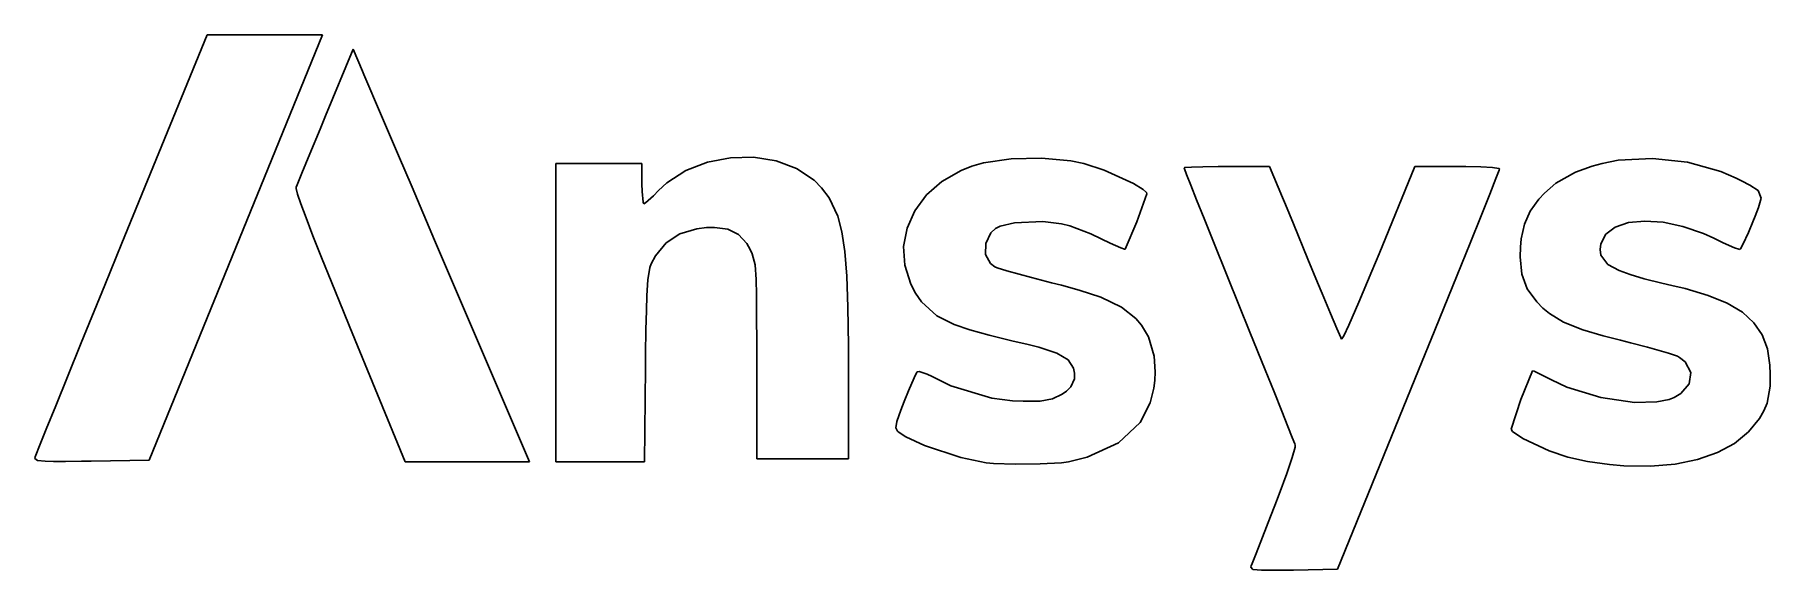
# Model space of a CAD drawing. Extents: x 4 to 609, y 0 to 187.
import ezdxf

# ---------------------------------------------------------------- set-up
doc = ezdxf.new("R2010")
doc.units = 0

msp = doc.modelspace()

# ---------------------------------------------------------------- linework, layer by layer
for p, q in [((34.741248, 114.285341), (64.398758, 187.035341)), ((64.398758, 187.035341), (84.545003, 187.035341)), ((104.691247, 187.035341), (74.452561, 112.785341)), ((84.545003, 187.035341), (104.691247, 187.035341)), ((105.73257, 158.758247), (115.381884, 181.981153)), ((115.381884, 181.981153), (118.611249, 174.258247)), ((118.611249, 174.258247), (119.082697, 173.138205)), ((119.082697, 173.138205), (120.808905, 169.067111)), ((120.808905, 169.067111), (123.474621, 162.800676)), ((103.781044, 154.057683), (105.73257, 158.758247)), ((123.474621, 162.800676), (126.953956, 154.634099)), ((100.236538, 145.498707), (103.781044, 154.057683)), ((126.953956, 154.634099), (131.121022, 144.862582)), ((97.451605, 138.745262), (100.236538, 145.498707)), ((131.121022, 144.862582), (135.84993, 133.781326)), ((186, 90.035341), (186, 142.035341)), ((186, 142.035341), (201, 142.035341)), ((201, 142.035341), (216, 142.035341)), ((216, 142.035341), (216, 135.035341)), ((224.633879, 135.295832), (231.312089, 139.619937)), ((231.312089, 139.619937), (238.841953, 142.558429)), ((238.841953, 142.558429), (246.845766, 144.104466)), ((246.845766, 144.104466), (254.945822, 144.251206)), ((254.945822, 144.251206), (262.764415, 142.991806)), ((262.764415, 142.991806), (269.92384, 140.319424)), ((269.92384, 140.319424), (276.046389, 136.227218)), ((320.593009, 135.853726), (327.239053, 139.659181)), ((327.239053, 139.659181), (331, 141.150246)), ((331, 141.150246), (335.03537, 142.279446)), ((335.03537, 142.279446), (344.669382, 143.685849)), ((344.669382, 143.685849), (355.262971, 143.930302)), ((355.262971, 143.930302), (365.466394, 142.981659)), ((365.466394, 142.981659), (370, 142.050194)), ((370, 142.050194), (377.118787, 139.741027)), ((377.118787, 139.741027), (387.339867, 135.123013)), ((405, 140.539982), (405.304077, 140.639489)), ((405.099222, 140.244364), (405, 140.539982)), ((405.863579, 138.259371), (405.099222, 140.244364)), ((405.304077, 140.639489), (407.553378, 140.816445)), ((407.553378, 140.816445), (411.583496, 140.950443)), ((411.583496, 140.950443), (416.905579, 141.025231)), ((416.905579, 141.025231), (419.898341, 141.035341)), ((419.898341, 141.035341), (434.796682, 141.035341)), ((434.796682, 141.035341), (439.289652, 130.285341)), ((472.95197, 110.578135), (485.389528, 141.035341)), ((485.389528, 141.035341), (500.194764, 141.035341)), ((500.194764, 141.035341), (503.168824, 141.019084)), ((503.168824, 141.019084), (508.457647, 140.898823)), ((508.457647, 140.898823), (512.462579, 140.683349)), ((512.462579, 140.683349), (514.697823, 140.3988)), ((514.853279, 139.797322), (513.723014, 136.866507)), ((514.697823, 140.3988), (515, 140.238789)), ((515, 140.238789), (514.853279, 139.797322)), ((541.48964, 139.097738), (547.305433, 141.152558)), ((547.305433, 141.152558), (550.740887, 142.09695)), ((550.740887, 142.09695), (556.327178, 143.212254)), ((556.327178, 143.212254), (568.260589, 143.876661)), ((568.260589, 143.876661), (580.480617, 142.532837)), ((580.480617, 142.532837), (592.113878, 139.276828)), ((592.113878, 139.276828), (597.437537, 136.961768)), ((95.437365, 133.792442), (95.764055, 134.616537)), ((95.445903, 133.389725), (95.437365, 133.792442)), ((95.964484, 131.428909), (95.445903, 133.389725)), ((95.764055, 134.616537), (97.451605, 138.745262)), ((135.84993, 133.781326), (143.721363, 115.349437)), ((216, 135.035341), (216.052979, 132.317373)), ((221.732178, 132.616314), (224.633879, 135.295832)), ((276.046389, 136.227218), (278.600802, 133.646542)), ((278.600802, 133.646542), (281.260909, 130.088892)), ((315.185414, 131.110092), (320.593009, 135.853726)), ((387.339867, 135.123013), (390.717488, 133.025639)), ((407.317118, 134.57924), (405.863579, 138.259371)), ((409.381396, 129.399822), (407.317118, 134.57924)), ((513.723014, 136.866507), (511.573645, 131.445294)), ((530.633983, 131.716443), (534.609486, 135.190371)), ((534.609486, 135.190371), (541.48964, 139.097738)), ((597.437537, 136.961768), (599.293874, 136.044474)), ((599.293874, 136.044474), (602.277398, 134.541997)), ((602.277398, 134.541997), (605.083086, 132.720009)), ((97.13252, 127.977699), (95.964484, 131.428909)), ((98.926946, 123.096227), (97.13252, 127.977699)), ((216.052979, 132.317373), (216.410718, 128.587685)), ((216.410718, 128.587685), (216.671417, 128.035341)), ((216.671417, 128.035341), (217.278462, 128.396809)), ((217.278462, 128.396809), (219.974899, 130.837608)), ((219.974899, 130.837608), (221.732178, 132.616314)), ((281.260909, 130.088892), (284.262991, 123.737031)), ((311.101049, 125.619786), (315.185414, 131.110092)), ((392, 131.519232), (388.493809, 121.730224)), ((390.717488, 133.025639), (391.848797, 131.934877)), ((391.848797, 131.934877), (392, 131.519232)), ((411.97797, 122.916967), (409.381396, 129.399822)), ((439.289652, 130.285341), (440.350681, 127.7381)), ((440.350681, 127.7381), (443.128035, 121.02936)), ((511.573645, 131.445294), (508.521168, 123.821818)), ((525.70086, 125.481822), (528.711891, 129.655018)), ((528.711891, 129.655018), (530.633983, 131.716443)), ((605.083086, 132.720009), (606.136586, 129.98064)), ((606.136586, 129.98064), (605.268787, 126.763625)), ((101.324698, 116.844627), (98.926946, 123.096227)), ((284.262991, 123.737031), (285.687299, 118.279776)), ((308.424694, 119.574312), (311.101049, 125.619786)), ((345.901972, 121.446787), (340.865594, 120.226007)), ((355.800038, 121.861587), (345.901972, 121.446787)), ((362.321165, 121.072467), (355.800038, 121.861587)), ((365.193721, 120.290634), (362.321165, 121.072467)), ((388.493809, 121.730224), (384.471623, 112.188373)), ((415.028395, 115.326524), (411.97797, 122.916967)), ((443.128035, 121.02936), (448.178147, 108.760927)), ((508.521168, 123.821818), (504.681578, 114.284214)), ((523.685409, 120.984221), (525.70086, 125.481822)), ((559.933291, 121.458667), (555.332017, 119.936873)), ((565.564942, 122.015426), (559.933291, 121.458667)), ((571.973517, 121.582095), (565.564942, 122.015426)), ((578.905566, 120.133615), (571.973517, 121.582095)), ((603.286457, 121.753089), (601.755547, 118.04981)), ((604.05404, 123.666831), (603.286457, 121.753089)), ((605.268787, 126.763625), (604.05404, 123.666831)), ((104.302713, 109.283032), (101.324698, 116.844627)), ((143.721363, 115.349437), (149.304113, 102.285341)), ((229.216081, 117.507604), (224.434338, 114.357122)), ((235.091438, 119.317455), (229.216081, 117.507604)), ((238.454813, 119.729917), (235.091438, 119.317455)), ((241.271291, 119.813764), (238.454813, 119.729917)), ((245.982414, 119.162579), (241.271291, 119.813764)), ((249.659732, 117.321787), (245.982414, 119.162579)), ((252.537611, 114.174069), (249.659732, 117.321787)), ((285.687299, 118.279776), (286.715251, 111.407769)), ((307.241129, 113.165176), (308.424694, 119.574312)), ((337.663734, 117.867447), (335.838022, 114.231233)), ((339.237798, 119.363562), (337.663734, 117.867447)), ((340.865594, 120.226007), (339.237798, 119.363562)), ((372.542649, 117.512462), (365.193721, 120.290634)), ((376.113876, 115.858304), (372.542649, 117.512462)), ((379.25625, 114.325995), (376.113876, 115.858304)), ((420.283409, 102.292553), (415.028395, 115.326524)), ((522.226307, 112.954202), (522.527189, 115.85348)), ((522.527189, 115.85348), (523.685409, 120.984221)), ((552.01457, 117.475101), (550.234402, 114.098408)), ((555.332017, 119.936873), (552.01457, 117.475101)), ((586.107638, 117.64493), (578.905566, 120.133615)), ((589.73073, 116.002681), (586.107638, 117.64493)), ((592.987268, 114.443363), (589.73073, 116.002681)), ((601.755547, 118.04981), (599.809012, 113.810833)), ((28.770271, 99.635253), (34.741248, 114.285341)), ((74.452561, 112.785341), (44.213876, 38.535341)), ((107.837927, 100.471576), (104.302713, 109.283032)), ((220.696315, 109.833137), (219.203106, 107.045807)), ((224.434338, 114.357122), (220.696315, 109.833137)), ((253.75, 112.073452), (252.537611, 114.174069)), ((254.479134, 110.531084), (253.75, 112.073452)), ((255.429956, 106.744311), (254.479134, 110.531084)), ((286.715251, 111.407769), (287.402828, 102.746777)), ((307.635136, 106.583884), (307.241129, 113.165176)), ((335.838022, 114.231233), (335.784716, 110.396849)), ((335.784716, 110.396849), (337.514834, 107.156863)), ((382.910738, 112.683171), (379.25625, 114.325995)), ((384.241084, 112.20066), (382.910738, 112.683171)), ((384.471623, 112.188373), (384.241084, 112.20066)), ((470.441265, 104.474359), (472.95197, 110.578135)), ((504.681578, 114.284214), (500.170872, 103.120617)), ((522.108166, 109.517464), (522.226307, 112.954202)), ((522.749056, 103.492296), (522.108166, 109.517464)), ((550.234402, 114.098408), (550, 112.074797)), ((550, 112.074797), (550.269128, 110.164773)), ((550.269128, 110.164773), (552.737351, 106.903505)), ((596.890758, 112.714271), (592.987268, 114.443363)), ((598.408209, 112.154829), (596.890758, 112.714271)), ((598.73073, 112.101101), (598.408209, 112.154829)), ((598.962542, 112.324004), (598.73073, 112.101101)), ((599.809012, 113.810833), (598.962542, 112.324004)), ((218.737776, 105.77014), (218.054409, 101.545028)), ((219.203106, 107.045807), (218.737776, 105.77014)), ((255.79635, 101.61437), (255.429956, 106.744311)), ((309.691493, 100.021942), (307.635136, 106.583884)), ((337.514834, 107.156863), (339.05212, 106.007448)), ((339.05212, 106.007448), (339.841253, 105.687456)), ((339.841253, 105.687456), (343.254291, 104.617872)), ((343.254291, 104.617872), (351.750472, 102.278744)), ((448.178147, 108.760927), (451.547708, 100.535341)), ((465.90753, 93.701008), (470.441265, 104.474359)), ((500.170872, 103.120617), (492.400208, 83.956779)), ((524.652502, 98.34683), (522.749056, 103.492296)), ((552.737351, 106.903505), (556.690939, 104.740008)), ((556.690939, 104.740008), (560.524816, 103.333857)), ((560.524816, 103.333857), (565.439792, 101.895469)), ((20.555151, 79.46745), (28.770271, 99.635253)), ((111.907276, 90.470391), (107.837927, 100.471576)), ((149.304113, 102.285341), (176.767611, 38.035341)), ((218.054409, 101.545028), (217.710052, 96.031337)), ((255.921835, 96.306104), (255.79635, 101.61437)), ((287.402828, 102.746777), (287.806011, 91.922566)), ((311.369547, 96.808073), (309.691493, 100.021942)), ((313.434039, 93.774784), (311.369547, 96.808073)), ((351.750472, 102.278744), (358.724329, 100.493349)), ((358.724329, 100.493349), (362.235449, 99.599842)), ((362.235449, 99.599842), (368.442406, 97.891559)), ((368.442406, 97.891559), (375.941211, 95.418788)), ((424.125273, 92.789982), (420.283409, 102.292553)), ((451.547708, 100.535341), (453.119813, 96.704208)), ((527.930095, 93.779408), (524.652502, 98.34683)), ((565.439792, 101.895469), (571.540933, 100.372408)), ((571.540933, 100.372408), (575.069149, 99.562738)), ((575.069149, 99.562738), (579.67066, 98.459933)), ((579.67066, 98.459933), (587.729867, 96.064925)), ((217.537601, 90.819754), (217.396561, 84.118708)), ((217.710052, 96.031337), (217.537601, 90.819754)), ((255.981127, 88.990727), (255.921835, 96.306104)), ((287.806011, 91.922566), (287.980778, 78.560901)), ((318.83972, 88.914757), (313.434039, 93.774784)), ((375.941211, 95.418788), (383.192316, 91.98904)), ((383.192316, 91.98904), (388.189804, 87.988464)), ((427.976938, 83.262673), (424.125273, 92.789982)), ((453.119813, 96.704208), (455.984416, 89.810132)), ((462.38055, 85.6534), (465.90753, 93.701008)), ((530.119068, 91.618198), (527.930095, 93.779408)), ((532.343833, 89.753185), (530.119068, 91.618198)), ((587.729867, 96.064925), (594.346254, 93.342942)), ((594.346254, 93.342942), (599.618543, 90.204654)), ((114.135044, 85.042442), (111.907276, 90.470391)), ((133.478617, 38.035341), (114.135044, 85.042442)), ((186, 38.035341), (186, 90.035341)), ((255.998932, 79.242696), (255.981127, 88.990727)), ((324.889375, 85.923729), (318.83972, 88.914757)), ((330.290896, 84.049828), (324.889375, 85.923729)), ((388.189804, 87.988464), (390.145542, 85.631223)), ((390.145542, 85.631223), (392.572148, 81.603502)), ((455.984416, 89.810132), (458.247456, 84.479179)), ((460.653359, 81.993693), (462.38055, 85.6534)), ((537.263449, 86.682052), (532.343833, 89.753185)), ((544.001281, 84.018445), (537.263449, 86.682052)), ((599.618543, 90.204654), (603.645456, 86.560727)), ((603.645456, 86.560727), (606.525713, 82.321829)), ((15.753958, 67.672879), (20.555151, 79.46745)), ((217.396561, 84.118708), (217.274687, 75.704631)), ((256, 73.323452), (255.998932, 79.242696)), ((337.047384, 82.152988), (330.290896, 84.049828)), ((345.381895, 80.131179), (337.047384, 82.152988)), ((350.210614, 79.041527), (345.381895, 80.131179)), ((354.370311, 78.041073), (350.210614, 79.041527)), ((392.572148, 81.603502), (394.561218, 74.842237)), ((433.280332, 70.106595), (427.976938, 83.262673)), ((458.247456, 84.479179), (459.634427, 81.357991)), ((459.634427, 81.357991), (459.913603, 80.828135)), ((459.913603, 80.828135), (460.039332, 80.914105)), ((460.039332, 80.914105), (460.653359, 81.993693)), ((492.400208, 83.956779), (486.71919, 69.988789)), ((551.107923, 81.948176), (544.001281, 84.018445)), ((557.158522, 80.400975), (551.107923, 81.948176)), ((560.644691, 79.550774), (557.158522, 80.400975)), ((566.567073, 78.046774), (560.644691, 79.550774)), ((606.525713, 82.321829), (608.358037, 77.398627)), ((217.274687, 75.704631), (217.217111, 70.785341)), ((256, 39.035341), (256, 73.323452)), ((287.980778, 78.560901), (288, 70.811576)), ((360.651854, 75.962698), (354.370311, 78.041073)), ((364.549719, 73.576936), (360.651854, 75.962698)), ((366.46405, 70.63887), (364.549719, 73.576936)), ((394.561218, 74.842237), (394.883203, 69.453263)), ((573.921717, 75.922899), (566.567073, 78.046774)), ((576.98667, 74.838724), (573.921717, 75.922899)), ((577.75714, 74.458814), (576.98667, 74.838724)), ((579.672859, 72.863269), (577.75714, 74.458814)), ((581.604708, 69.138264), (579.672859, 72.863269)), ((608.358037, 77.398627), (609.241148, 71.70179)), ((11.638267, 57.555406), (15.753958, 67.672879)), ((217.217111, 70.785341), (216.854682, 38.035341)), ((288, 70.811576), (288, 39.035341)), ((308.946516, 62.823477), (310.858721, 67.292054)), ((310.858721, 67.292054), (311.711171, 69.022159)), ((311.711171, 69.022159), (311.955428, 69.385819)), ((311.955428, 69.385819), (312.626935, 69.518565)), ((312.626935, 69.518565), (315.394922, 68.638241)), ((315.394922, 68.638241), (317.150478, 67.733597)), ((317.150478, 67.733597), (323.631994, 64.5384)), ((365.569896, 64.162282), (366.832997, 66.969862)), ((366.802435, 68.886187), (366.46405, 70.63887)), ((366.832997, 66.969862), (366.802435, 68.886187)), ((394.883203, 69.453263), (394.767791, 66.391049)), ((436.382589, 62.38533), (433.280332, 70.106595)), ((486.71919, 69.988789), (458.43838, 0.535341)), ((522.448789, 59.757075), (526.416754, 69.767789)), ((526.416754, 69.767789), (527.007963, 69.588399)), ((527.007963, 69.588399), (530.551347, 67.891479)), ((530.551347, 67.891479), (533.067092, 66.582954)), ((533.067092, 66.582954), (538.43534, 64.089216)), ((581.076565, 65.238842), (581.604708, 69.138264)), ((609.241148, 71.70179), (609.3576, 68.535341)), ((609.3576, 68.535341), (609.272354, 64.395888)), ((307.464268, 59.088234), (308.946516, 62.823477)), ((323.631994, 64.5384), (338.027703, 60.198757)), ((359.155674, 60.002741), (362.524121, 61.585179)), ((362.524121, 61.585179), (364.022999, 62.708147)), ((364.022999, 62.708147), (365.569896, 64.162282)), ((394.477649, 63.65426), (393.228993, 58.535192)), ((394.767791, 66.391049), (394.477649, 63.65426)), ((439.04436, 55.73792), (436.382589, 62.38533)), ((538.43534, 64.089216), (550.228699, 60.431478)), ((575.862957, 60.473544), (578.175786, 61.809971)), ((578.175786, 61.809971), (581.076565, 65.238842)), ((609.272354, 64.395888), (608.224144, 58.49004)), ((8.332416, 49.420685), (11.638267, 57.555406)), ((304.891385, 52.027595), (306.310557, 56.076059)), ((306.310557, 56.076059), (307.464268, 59.088234)), ((338.027703, 60.198757), (345.137929, 59.296669)), ((345.137929, 59.296669), (348.875457, 59.119627)), ((348.875457, 59.119627), (354.802362, 59.21634)), ((354.802362, 59.21634), (359.155674, 60.002741)), ((393.228993, 58.535192), (389.721327, 51.777063)), ((441.185232, 50.365184), (439.04436, 55.73792)), ((519, 49.447561), (522.448789, 59.757075)), ((550.228699, 60.431478), (562.000614, 58.750955)), ((562.000614, 58.750955), (569.782764, 58.935536)), ((569.782764, 58.935536), (574.070038, 59.804111)), ((574.070038, 59.804111), (575.862957, 60.473544)), ((607.099848, 55.814663), (605.622035, 53.167922)), ((608.224144, 58.49004), (607.099848, 55.814663)), ((5.960741, 43.574369), (8.332416, 49.420685)), ((304.53289, 49.869109), (304.891385, 52.027595)), ((305.086684, 48.70716), (304.53289, 49.869109)), ((305.659318, 48.220688), (305.086684, 48.70716)), ((389.721327, 51.777063), (382.094513, 44.580204)), ((442.724791, 46.467945), (441.185232, 50.365184)), ((519.519044, 48.600939), (519, 49.447561)), ((523.133102, 46.136294), (519.519044, 48.600939)), ((601.80043, 48.424597), (596.88195, 44.434974)), ((605.622035, 53.167922), (601.80043, 48.424597)), ((4.647578, 40.322111), (5.960741, 43.574369)), ((307.943842, 46.72751), (305.659318, 48.220688)), ((314.494329, 43.655085), (307.943842, 46.72751)), ((327.207211, 39.547751), (314.494329, 43.655085)), ((382.094513, 44.580204), (371.238113, 39.590228)), ((442.702742, 39.568529), (443.672889, 43.091189)), ((443.582625, 44.247022), (442.724791, 46.467945)), ((443.730765, 43.827936), (443.582625, 44.247022)), ((443.672889, 43.091189), (443.730765, 43.827936)), ((532.302649, 41.844656), (523.133102, 46.136294)), ((596.88195, 44.434974), (590.935912, 41.223245)), ((4.311281, 39.211767), (4.426794, 39.764269)), ((5.338025, 38.491497), (4.311281, 39.211767)), ((4.426794, 39.764269), (4.647578, 40.322111)), ((7.946912, 38.231336), (5.338025, 38.491497)), ((10.913364, 38.164294), (7.946912, 38.231336)), ((15.080322, 38.165601), (10.913364, 38.164294)), ((20.635285, 38.220881), (15.080322, 38.165601)), ((23.991863, 38.264269), (20.635285, 38.220881)), ((44.213876, 38.535341), (23.991863, 38.264269)), ((155.123114, 38.035341), (133.478617, 38.035341)), ((176.767611, 38.035341), (155.123114, 38.035341)), ((201.427341, 38.035341), (186, 38.035341)), ((216.854682, 38.035341), (201.427341, 38.035341)), ((272, 39.035341), (256, 39.035341)), ((288, 39.035341), (272, 39.035341)), ((336, 37.700988), (327.207211, 39.547751)), ((338.510322, 37.44369), (336, 37.700988)), ((346.069157, 37.193418), (338.510322, 37.44369)), ((354.851501, 37.275406), (346.069157, 37.193418)), ((362.264461, 37.665447), (354.851501, 37.275406)), ((364.647144, 37.968424), (362.264461, 37.665447)), ((371.238113, 39.590228), (364.647144, 37.968424)), ((440.787049, 33.887865), (442.702742, 39.568529)), ((538.821291, 39.624545), (532.302649, 41.844656)), ((545.688199, 38.152234), (538.821291, 39.624545)), ((553.321291, 37.045558), (545.688199, 38.152234)), ((558.262534, 36.639114), (553.321291, 37.045558)), ((567.625627, 36.497344), (558.262534, 36.639114)), ((576.238433, 37.230238), (567.625627, 36.497344)), ((584.031634, 38.813602), (576.238433, 37.230238)), ((590.935912, 41.223245), (584.031634, 38.813602)), ((438.158182, 26.73826), (440.787049, 33.887865)), ((436.648925, 22.827936), (438.158182, 26.73826)), ((432.315269, 11.756135), (435.116382, 18.916198)), ((435.116382, 18.916198), (436.648925, 22.827936)), ((428.713261, 2.509326), (430.09096, 6.056732)), ((430.09096, 6.056732), (432.315269, 11.756135)), ((428.291396, 1.206712), (428.426206, 1.758664)), ((429.017782, 0.485919), (428.291396, 1.206712)), ((428.426206, 1.758664), (428.713261, 2.509326)), ((431.994774, 0.181643), (429.017782, 0.485919)), ((436.370477, 0.158703), (431.994774, 0.181643)), ((440.56755, 0.214635), (436.370477, 0.158703)), ((443.101964, 0.258664), (440.56755, 0.214635)), ((458.43838, 0.535341), (443.101964, 0.258664))]:
    msp.add_line(p, q)

doc.saveas('drawing.dxf')
